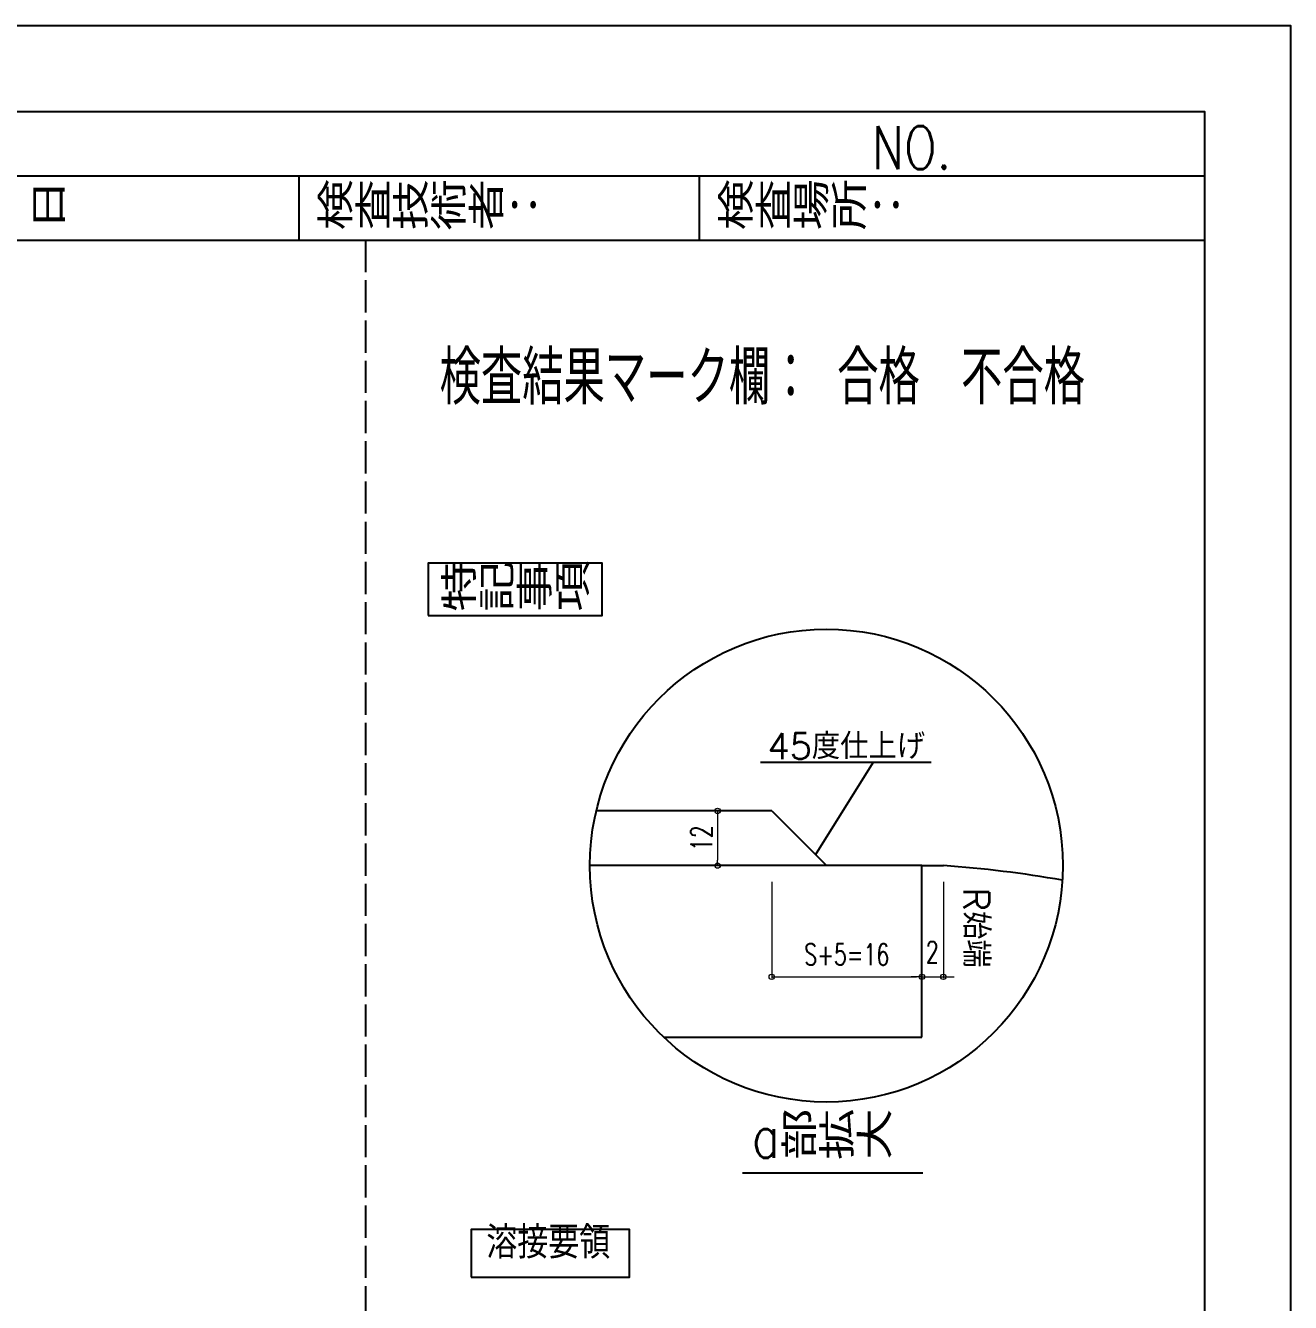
# Model space of a CAD drawing. Header units: millimetres. Extents: x -4568 to 36914, y -114 to 17788.
# Drawn here: x 13377 to 14556, y 16598 to 17788 of the extents above; entities that cross this region are included whole.
import ezdxf
from ezdxf.enums import TextEntityAlignment as Align

# ---------------------------------------------------------------- set-up
doc = ezdxf.new("R2010")
doc.units = ezdxf.units.MM
doc.header["$LTSCALE"] = 5
doc.linetypes.add('DASHED', pattern=[7.5, 6, -1.5])
doc.layers.get('0').update_dxf_attribs({"color": 255})
doc.layers.get('DEFPOINTS').update_dxf_attribs({"color": 255})
for name, color, linetype in [('LAYER6', 7, 'Continuous'), ('寸法', 4, 'Continuous'), ('溶接', 241, 'Continuous'), ('金物', 142, 'Continuous')]:
    doc.layers.add(name, color=color, linetype=linetype)
doc.styles.add('DLSTANDARD1', font='monotxt.shx', dxfattribs={"width": 0.6, "bigfont": 'extfont'})
doc.styles.add('KANJI', font='simplex.shx', dxfattribs={"width": 0.7, "bigfont": 'extfont2.shx'})
doc.styles.get("Standard").update_dxf_attribs({"font": 'simplex.shx', "width": 0.7, "height": 2.5, "bigfont": '@extfont2.shx'})
doc.styles.add('SUNPOU', font='simplex.shx', dxfattribs={"width": 0.7, "bigfont": 'extfont2.shx'})
doc.dimstyles.new('一般寸法-小さめ', dxfattribs={"dimscale": 10, "dimtxt": 2, "dimasz": 0.5, "dimexe": 0.125, "dimexo": 1.5, "dimgap": 0.5, "dimtad": 1, "dimtxsty": 'KANJI', "dimblk": 'ORIGIN', "dimcen": 0, "dimclrd": 256, "dimclre": 256, "dimclrt": 256, "dimadec": 0, "dimazin": 0, "dimtfac": 1, "dimtmove": 2, "dimatfit": 2, "dimfxl": 0, "dimtolj": 2, "dimlwd": 5, "dimlwe": 5, "dimarcsym": 0})

# ---------------------------------------------------------------- blocks, each defined once
blk = doc.blocks.new('_Origin')
at = {"color": 0, "linetype": 'ByBlock', "lineweight": -2}
blk.add_line((0, 0), (-1, 0), dxfattribs=at)
blk.add_circle((0, 0), 0.5, dxfattribs=at)
blk = doc.blocks.new('*D1082')
at = {"layer": 'DEFPOINTS', "color": 0, "ltscale": 4, "transparency": 16777216}
for p in [(14072.5, 17005.3), (14212.5, 17005.3), (14212.5, 16901.6)]:
    blk.add_point(p, dxfattribs=at)
at = {"layer": '寸法', "lineweight": 5, "ltscale": 4, "transparency": 16777216}
for p, q in [((14072.5, 16990.3), (14072.5, 16900.3)), ((14212.5, 16990.3), (14212.5, 16900.3)), ((14077.5, 16901.6), (14207.5, 16901.6))]:
    blk.add_line(p, q, dxfattribs=at)
at = {"layer": '寸法', "lineweight": 5, "ltscale": 4, "transparency": 16777216, "xscale": 5, "yscale": 5, "zscale": 5, "rotation": 180}
blk.add_blockref('_Origin', (14072.5, 16901.6), dxfattribs=at)
at = {"layer": '寸法', "lineweight": 5, "ltscale": 4, "transparency": 16777216, "xscale": 5, "yscale": 5, "zscale": 5}
blk.add_blockref('_Origin', (14212.5, 16901.6), dxfattribs=at)
at = {"layer": '寸法', "ltscale": 4, "transparency": 16777216, "insert": (14142.5, 16922.4), "char_height": 20, "attachment_point": 5, "style": 'KANJI'}
blk.add_mtext('\\A2;S+5=16', dxfattribs=at)
blk = doc.blocks.new('*D1083')
at = {"layer": 'DEFPOINTS', "color": 0, "ltscale": 4, "transparency": 16777216}
for p in [(14212.5, 17005.3), (14232.5, 17005.3), (14232.5, 16901.6)]:
    blk.add_point(p, dxfattribs=at)
at = {"layer": '寸法', "lineweight": 5, "ltscale": 4, "transparency": 16777216}
for p, q in [((14212.5, 16990.3), (14212.5, 16900.3)), ((14232.5, 16990.3), (14232.5, 16900.3)), ((14207.5, 16901.6), (14202.5, 16901.6)), ((14212.5, 16901.6), (14232.5, 16901.6)), ((14237.5, 16901.6), (14242.5, 16901.6))]:
    blk.add_line(p, q, dxfattribs=at)
at = {"layer": '寸法', "lineweight": 5, "ltscale": 4, "transparency": 16777216, "xscale": 5, "yscale": 5, "zscale": 5}
blk.add_blockref('_Origin', (14212.5, 16901.6), dxfattribs=at)
at = {"layer": '寸法', "lineweight": 5, "ltscale": 4, "transparency": 16777216, "xscale": 5, "yscale": 5, "zscale": 5, "rotation": 180}
blk.add_blockref('_Origin', (14232.5, 16901.6), dxfattribs=at)
at = {"layer": '寸法', "ltscale": 4, "transparency": 16777216, "insert": (14222.1, 16924.6), "char_height": 20, "attachment_point": 5, "style": 'KANJI'}
blk.add_mtext('\\A2;2', dxfattribs=at)
blk = doc.blocks.new('*D1116')
at = {"layer": 'DEFPOINTS', "color": 0, "linetype": 'Continuous', "transparency": 16777216}
for p in [(14072.5, 17056.3), (14022.1, 17005.3), (14072.5, 17005.3)]:
    blk.add_point(p, dxfattribs=at)
at = {"layer": '寸法', "linetype": 'Continuous', "lineweight": 5, "transparency": 16777216}
for p, q in [((14057.5, 17056.3), (14020.9, 17056.3)), ((14022.1, 17051.3), (14022.1, 17010.3)), ((14057.5, 17005.3), (14020.9, 17005.3))]:
    blk.add_line(p, q, dxfattribs=at)
at = {"layer": '寸法', "linetype": 'Continuous', "lineweight": 5, "transparency": 16777216, "xscale": 5, "yscale": 5, "zscale": 5}
for p, rotation in [((14022.1, 17056.3), 90), ((14022.1, 17005.3), 270)]:
    blk.add_blockref('_Origin', p, dxfattribs=dict(at, rotation=rotation))
at = {"layer": '寸法', "linetype": 'Continuous', "transparency": 16777216, "insert": (14007.1, 17030.8), "char_height": 20, "attachment_point": 5, "rotation": 90, "style": 'KANJI'}
blk.add_mtext('\\A2;12', dxfattribs=at)

msp = doc.modelspace()

# ---------------------------------------------------------------- linework, layer by layer
at = {"linetype": 'Continuous', "lineweight": -3}
for p, q in [((11272, 17648.38), (14476, 17648.38)), ((13632, 17588.38), (13632, 17648.38)), ((14005.301, 17588.38), (14005.301, 17648.38)), ((11272, 17588.38), (14476, 17588.38))]:
    msp.add_line(p, q, dxfattribs=at)
at = {"linetype": 'DASHED', "lineweight": -3}
msp.add_line((13693.799, 17588.38), (13693.799, 16112.38), dxfattribs=at)
at = {"linetype": 'Continuous', "lineweight": -3}
for points in [[(11192, 17788.38), (14556, 17788.38), (14556, 15412.38), (11192, 15412.38)], [(11272, 17708.38), (14476, 17708.38), (14476, 15492.38), (11272, 15492.38)]]:
    msp.add_lwpolyline(points, close=True, dxfattribs=at)
at = {"layer": '寸法', "ltscale": 4}
for p, q in [((14221.087, 17101.409), (14061.967, 17101.409)), ((14113.29, 17015.463), (14166.956, 17101.409))]:
    msp.add_line(p, q, dxfattribs=at)
at = {"layer": '寸法'}
msp.add_line((14045.396, 16719.033), (14213.396, 16719.033), dxfattribs=at)
at = {"layer": '寸法', "linetype": 'Continuous'}
for points in [[(13752.215, 17238.462), (13914.578, 17238.462), (13914.578, 17287.207), (13752.215, 17287.207)], [(13792.368, 16621.692), (13939.97, 16621.692), (13939.97, 16666.005), (13792.368, 16666.005)]]:
    msp.add_lwpolyline(points, close=True, dxfattribs=at)
msp.add_circle((14123.49, 17005.263), 220.401, dxfattribs=at)
at = {"layer": '溶接'}
msp.add_line((14072.49, 17056.263), (13909.071, 17056.263), dxfattribs=at)
at = {"layer": '溶接', "ltscale": 4}
msp.add_line((14072.49, 17056.263), (14123.49, 17005.263), dxfattribs=at)
at = {"layer": '金物', "color": 153}
for p, q in [((14212.49, 17005.263), (13903.09, 17005.263)), ((14212.49, 16845.263), (14212.49, 17005.263)), ((13971.91, 16845.263), (14212.49, 16845.263))]:
    msp.add_line(p, q, dxfattribs=at)
at = {"layer": '金物', "color": 153, "ltscale": 5}
msp.add_line((14212.49, 17005.263), (14232.49, 17005.263), dxfattribs=at)
at = {"layer": '金物', "color": 153, "ltscale": 4}
msp.add_arc((14154.591, 15908.025), 1100, 80.112723, 85.939059, dxfattribs=at)

# ---------------------------------------------------------------- texts
at = {"color": 0, "linetype": 'Continuous', "ltscale": 6, "style": 'DLSTANDARD1', "width": 0.875}
msp.add_text('溶接要領', height=30, dxfattribs=at).set_placement((13806.567, 16629.972), align=Align.BOTTOM_LEFT)
at = {"layer": 'LAYER6', "color": 0, "linetype": 'Continuous', "lineweight": -3, "width": 0.8}
for s, p in [('NO.', (14165.789, 17654.589)), ('日付\u3000\u3000\u3000年\u3000\u3000月\u3000\u3000日', (12993.219, 17599.306)), ('検査技術者：', (13647.744, 17599.306)), ('検査場所：', (14021.044, 17599.306)), ('特記事項', (13763.011, 17243.813)), ('a部拡大', (14053.95, 16732.809))]:
    msp.add_text(s, height=40, dxfattribs=at).set_placement(p)
at = {"layer": 'LAYER6', "color": 0, "linetype": 'Continuous', "lineweight": -3, "style": 'SUNPOU', "width": 0.7}
msp.add_text('検査結果マーク欄： 合格\u3000不合格', height=50, dxfattribs=at).set_placement((13763.011, 17435.176))
at = {"layer": '寸法', "ltscale": 4, "style": 'SUNPOU'}
msp.add_text('45度仕上げ', height=24, dxfattribs=at).set_placement((14215.51, 17116.62), align=Align.MIDDLE_RIGHT)
msp.add_text('R始端', height=24, rotation=270, dxfattribs=at).set_placement((14251.186, 16984.544))

# ---------------------------------------------------------------- dimensions: what is measured, and where the dimension line sits
at = {"layer": '寸法', "linetype": 'Continuous'}
dim = msp.add_linear_dim(base=(14022.114, 17005.263), p1=(14072.49, 17056.263), p2=(14072.49, 17005.263), angle=90, text='12', dimstyle='一般寸法-小さめ', dxfattribs=at)
dim.commit()
dim.dimension.update_dxf_attribs({"geometry": '*D1116', "text_midpoint": (14007.114, 17030.763)})
at = {"layer": '寸法', "ltscale": 4}
dim = msp.add_linear_dim(base=(14212.49, 16901.574), p1=(14072.49, 17005.263), p2=(14212.49, 17005.263), text='S+5=16', dimstyle='一般寸法-小さめ', override={"dimlfac": 0.1}, dxfattribs=at)
dim.commit()
dim.dimension.update_dxf_attribs({"geometry": '*D1082', "text_midpoint": (14142.49, 16922.388), "dimtype": 160})
dim = msp.add_linear_dim(base=(14232.49, 16901.574), p1=(14212.49, 17005.263), p2=(14232.49, 17005.263), dimstyle='一般寸法-小さめ', override={"dimlfac": 0.1}, dxfattribs=at)
dim.commit()
dim.dimension.update_dxf_attribs({"geometry": '*D1083', "text_midpoint": (14222.112, 16924.586), "dimtype": 160})

doc.saveas('drawing.dxf')
